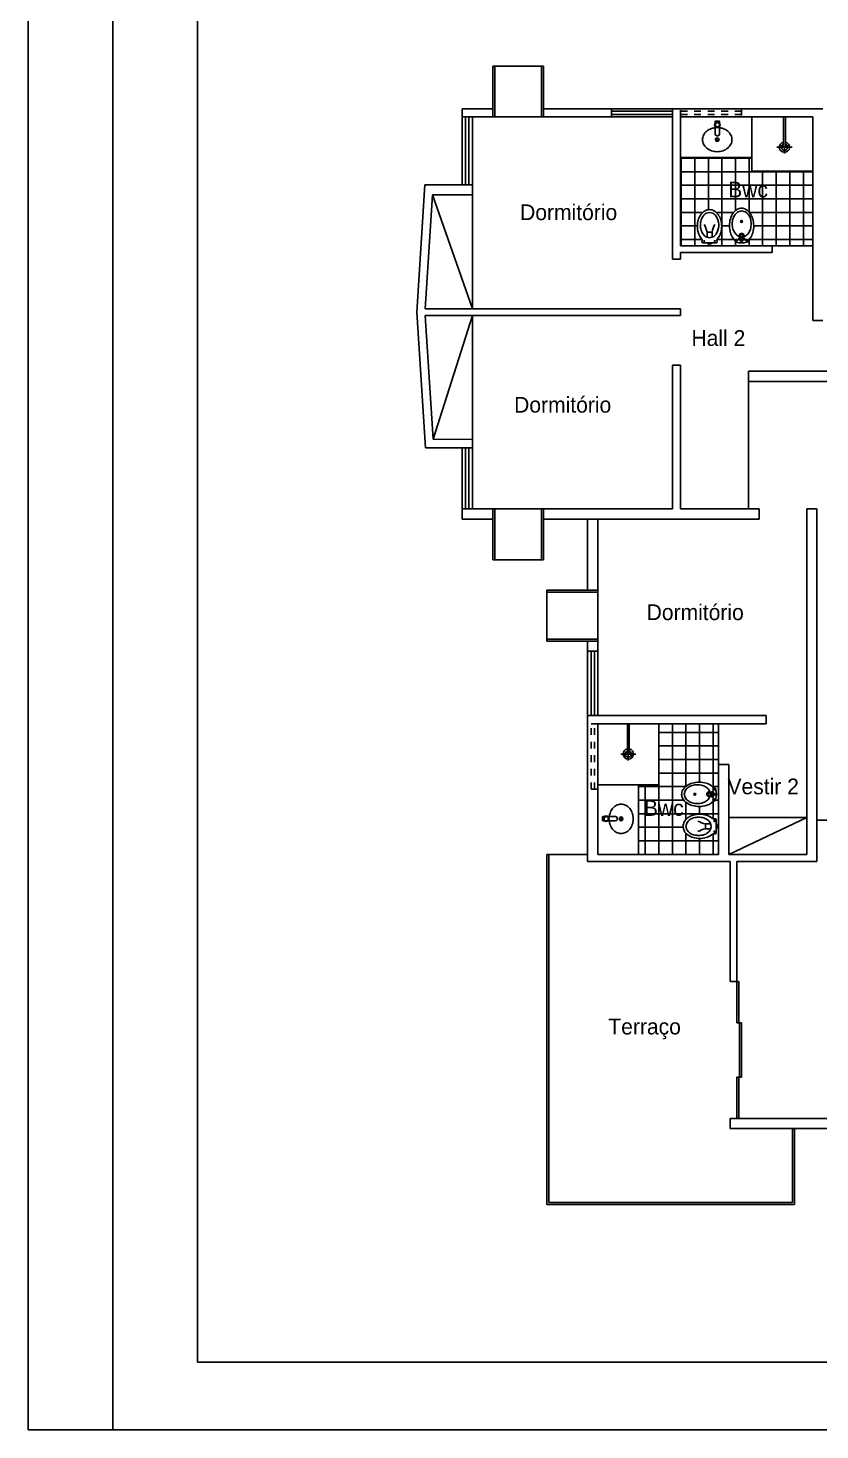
# Model space of a CAD drawing. Header units: millimetres. Extents: x 261 to 1016, y 850 to 1468.
# Drawn here: x 260.7 to 272.38, y 864.31 to 884.99 of the extents above; entities that cross this region are included whole.
import ezdxf

# ---------------------------------------------------------------- set-up
doc = ezdxf.new("R2010")
doc.units = ezdxf.units.MM
doc.linetypes.add('HIDDEN', pattern=[0.375, 0.25, -0.125])
for name, color, linetype in [('Alvenaria', 7, 'Continuous'), ('Esquadrias', 5, 'Continuous'), ('Paredebaix', 4, 'Continuous'), ('Piso', 1, 'Continuous'), ('Projeção', 8, 'HIDDEN'), ('Texto', 2, 'Continuous')]:
    doc.layers.add(name, color=color, linetype=linetype)
doc.styles.add('sandra', font='stylu.ttf', dxfattribs={"height": 0.1})

# ---------------------------------------------------------------- blocks, each defined once
blk = doc.blocks.new('Bide1')
for points in [[(0.046, 0.046), (0.049, 0.046)], [(0.046, -0.046), (0.046, 0.046)], [(0.049, 0.046), (0.074, 0.037)], [(0.049, -0.046), (0.049, 0.046)], [(0.074, 0.037), (0.049, 0.037)], [(0.074, -0.037), (0.074, 0.037)], [(0.046, -0.046), (0.049, -0.046)], [(0.074, -0.037), (0.049, -0.037)], [(0.049, -0.046), (0.074, -0.037)]]:
    blk.add_lwpolyline(points)
for points in [[(0.512, 0.001, 0.136045), (0.494, 0.065, 0.10695), (0.436, 0.127, 0.081555), (0.355, 0.165, 0.069677), (0.252, 0.179, 0.069677), (0.149, 0.164, 0.081555), (0.069, 0.126, 0.002184), (0.068, 0.125, 0.136045)], [(0.07, -0.127, 0.000599), (0.07, -0.127, 0.081555), (0.151, -0.165, 0.069677), (0.253, -0.179, 0.069677), (0.356, -0.164, 0.081555), (0.436, -0.126, 0.10695), (0.494, -0.064, 0.136045), (0.512, 0.001, 0.136045)]]:
    blk.add_lwpolyline(points, format="xyb")
blk.add_lwpolyline([(0.087, -0.001), (0.101, -0.052, 0.10655), (0.144, -0.1, 0.083882), (0.204, -0.13, 0.072777), (0.281, -0.141, 0.072777), (0.357, -0.13, 0.083882), (0.417, -0.1, 0.10655), (0.46, -0.052), (0.474, -0.001), (0.46, 0.049, 0.10655), (0.417, 0.097, 0.083882), (0.357, 0.127, 0.072777), (0.281, 0.138, 0.072777), (0.204, 0.127, 0.083882), (0.144, 0.097, 0.10655), (0.101, 0.049)], format="xyb", close=True)
for centre, radius in [((0.027, 0), 0.0138), ((0.039, 0.076), 0.0138), ((0.076, -0.001), 0.0141), ((0.317, 0), 0.0138), ((0.039, -0.076), 0.0138)]:
    blk.add_circle(centre, radius)
for centre, radius, start, end in [((0.301, 0), 0.301, 164.9815, 195.0185), ((0.039, 0.07), 0.03, 99.6043, 164.9815), ((0.026, 0.147), 0.0479, 279.6043, 333.5295), ((0.056, 0), 0.00685, 185.49, 174.51), ((0.105, -0.001), 0.0215, 233.7629, 126.2371), ((0.105, -0.001), 0.0355, 256.8548, 103.1452), ((0.039, -0.07), 0.03, 195.0185, 260.3957), ((0.026, -0.147), 0.0479, 25.1297, 80.3957)]:
    blk.add_arc(centre, radius, start, end)
blk = doc.blocks.new('Chuv')
at = {"ltscale": 0.05}
for p, q in [((-0.11, 0.446), (0.116, 0.446)), ((-0.011, 0), (-0.011, 0.446)), ((0.003, 0.446), (0.003, 0.541)), ((0.016, 0.446), (0.016, 0))]:
    blk.add_line(p, q, dxfattribs=at)
for radius, start, end in [(0.076, 279.9358, 260.0642), (0.0459, 286.6015, 253.3985)]:
    blk.add_arc((0.003, 0.446), radius, start, end, dxfattribs=at)
blk = doc.blocks.new('Cuba')
for p, q in [((-0.034, -0.194), (-0.034, -0.083)), ((-0.008, -0.057), (0.004, -0.057)), ((0.03, -0.083), (0.03, -0.194)), ((-0.034, -0.268), (-0.034, -0.244)), ((0.026, -0.273), (-0.029, -0.273)), ((0.03, -0.244), (0.03, -0.268))]:
    blk.add_line(p, q)
for points in [[(0, 0.178, 0.081879), (-0.085, 0.164, 0.089991), (-0.154, 0.126, 0.104481), (-0.201, 0.066, 0.117689), (-0.217, 0, 0.117689), (-0.201, -0.066, 0.104481), (-0.154, -0.126, 0.089991), (-0.085, -0.164, 0.049962), (-0.034, -0.176, 0.081879)], [(0.03, -0.176, 0.053364), (0.085, -0.164, 0.089991), (0.154, -0.126, 0.104481), (0.201, -0.066, 0.117689), (0.217, 0, 0.117689), (0.201, 0.066, 0.104481), (0.154, 0.126, 0.089991), (0.085, 0.164, 0.081879), (0, 0.178, 0.081879)]]:
    blk.add_lwpolyline(points, format="xyb")
for centre, radius in [((0, 0), 0.0271), ((0, 0), 0.0171), ((-0.002, -0.219), 0.0405), ((-0.002, -0.219), 0.032)]:
    blk.add_circle(centre, radius)
for centre, radius, start, end in [((-0.008, -0.083), 0.0257, 90, 180), ((0.004, -0.083), 0.0257, 0, 90), ((-0.029, -0.268), 0.00428, 180, 270), ((0.026, -0.268), 0.00428, 270, 360)]:
    blk.add_arc(centre, radius, start, end)

msp = doc.modelspace()

# ---------------------------------------------------------------- hatches: boundary and pattern name
at = {"layer": 'Piso'}
h = msp.add_hatch(dxfattribs=at)
h.set_pattern_fill('_USER,_O', color=256, scale=0.2, double=1, pattern_type=0)
h.set_pattern_definition([(0, (-69.06957, 57.46856), (0, 0.2), []), (90, (-69.06957, 57.46856), (-0.2, 1e-17), [])])
h.paths.add_polyline_path([(272.27, 882.877), (271.37, 882.877), (271.37, 883.077), (270.32, 883.077), (270.32, 881.777), (271.67, 881.777), (272.27, 881.777)])
h.paths.add_polyline_path([(271.384, 882.175, -0.069677), (271.399, 882.072, -0.069677), (271.385, 881.969, -0.081995), (271.347, 881.889, 0.24593), (271.32, 881.853, -0.29326), (271.298, 881.829, -0.131817), (271.142, 881.829, -0.29326), (271.12, 881.853, 0.239734), (271.094, 881.888, 0.002625), (271.096, 881.886, -0.002625), (271.094, 881.888, -0.081555), (271.056, 881.968, -0.069677), (271.042, 882.071, -0.069677), (271.056, 882.174, -0.081555), (271.093, 882.254, -0.10695), (271.155, 882.313, -0.136045), (271.219, 882.331, -0.136045), (271.284, 882.313, -0.10695), (271.346, 882.255, -0.081555)], flags=16)
h.paths.add_polyline_path([(271.228, 881.908, -0.094568), (271.232, 881.905, 0.109504), (271.239, 881.911)], flags=0)
h.paths.add_polyline_path([(271.206, 882.136, -1), (271.234, 882.136, -1)], flags=0)
h.paths.add_polyline_path([(271.282, 881.858, -1), (271.31, 881.858, -1)], flags=0)
h.paths.add_polyline_path([(271.158, 881.858, -1), (271.13, 881.858, -1)], flags=0)
h.paths.add_polyline_path([(271.257, 881.893), (271.268, 881.865), (271.172, 881.865), (271.183, 881.893)], flags=0)
h.paths.add_polyline_path([(271.22, 881.868, 20.856773), (271.219, 881.868)], flags=0)
h.paths.add_polyline_path([(270.928, 882.065, -0.073988), (270.913, 881.968, -0.084756), (270.875, 881.892, -0.035259), (270.857, 881.871, 0.085706), (270.859, 881.836, -0.167003), (270.849, 881.82), (270.772, 881.82), (270.772, 881.808), (270.774, 881.808), (270.774, 881.806), (270.748, 881.806), (270.721, 881.806), (270.721, 881.808), (270.723, 881.808), (270.723, 881.82), (270.646, 881.82, -0.167003), (270.636, 881.836, 0.085706), (270.638, 881.871, -0.035259), (270.62, 881.892, -0.084756), (270.582, 881.968, -0.073988), (270.568, 882.065, -0.073988), (270.582, 882.162, -0.084756), (270.62, 882.238, -0.106347), (270.682, 882.293, -0.129052), (270.748, 882.31, -0.129052), (270.813, 882.293, -0.106347), (270.875, 882.238, -0.084756), (270.913, 882.162, -0.073988)], flags=16)
h.paths.add_polyline_path([(270.883, 882.081, -0.072933), (270.872, 882.007, -0.083995), (270.843, 881.949, -0.106525), (270.797, 881.907), (270.747, 881.894), (270.698, 881.907, -0.106525), (270.651, 881.949, -0.083995), (270.622, 882.007, -0.072933), (270.611, 882.081, -0.072933), (270.622, 882.155, -0.083995), (270.651, 882.214, -0.106525), (270.698, 882.256), (270.747, 882.269), (270.797, 882.256, -0.106525), (270.843, 882.214, -0.083995), (270.872, 882.155, -0.072933)], flags=0)
h.paths.add_polyline_path([(270.818, 881.846, -1), (270.834, 881.846, -1)], flags=0)
h.paths.add_polyline_path([(270.661, 881.846, -1), (270.677, 881.846, -1)], flags=0)
h.paths.add_polyline_path([(270.963, 882.426), (271.714, 882.426), (271.714, 882.777), (270.963, 882.777)], flags=24)
h = msp.add_hatch(dxfattribs=at)
h.set_pattern_fill('_USER,_O', color=256, scale=0.2, double=1, pattern_type=0)
h.set_pattern_definition([(0, (0, 0), (0, 0.2), []), (90, (0, 0), (-0.2, 1e-17), [])])
h.paths.add_polyline_path([(270.88, 874.127), (270.88, 874.727), (270, 874.727), (270, 873.827), (269.7, 873.827), (269.7, 872.797), (270.88, 872.797)])
h.paths.add_polyline_path([(270.698, 873.852, -0.081995), (270.778, 873.814, 0.24593), (270.814, 873.787, -0.29326), (270.838, 873.765, -0.131817), (270.838, 873.609, -0.29326), (270.814, 873.587, 0.239734), (270.779, 873.561, -0.081555), (270.699, 873.523, -0.069677), (270.596, 873.508, -0.069677), (270.493, 873.522, -0.081555), (270.413, 873.56, -0.10695), (270.354, 873.622, -0.136045), (270.336, 873.686, -0.136045), (270.354, 873.751, -0.10695), (270.412, 873.813, -0.081555), (270.492, 873.851, -0.069677), (270.595, 873.866, -0.069677)], flags=16)
h.paths.add_polyline_path([(270.644, 873.817, -0.083882), (270.704, 873.787, -0.10655), (270.747, 873.739), (270.759, 873.695, -0.336843), (270.774, 873.702), (270.774, 873.724), (270.799, 873.733), (270.802, 873.733), (270.802, 873.641), (270.799, 873.641), (270.774, 873.65), (270.774, 873.675, -0.336843), (270.759, 873.682), (270.747, 873.638, -0.10655), (270.704, 873.59, -0.083882), (270.644, 873.56, -0.072777), (270.568, 873.549, -0.072777), (270.491, 873.56, -0.083882), (270.431, 873.59, -0.10655), (270.388, 873.638), (270.374, 873.688), (270.388, 873.739, -0.10655), (270.431, 873.787, -0.083882), (270.491, 873.817, -0.072777), (270.568, 873.828, -0.072777)], flags=0)
h.paths.add_polyline_path([(270.823, 873.763, -1), (270.796, 873.763, -1)], flags=0)
h.paths.add_polyline_path([(270.799, 873.686), (270.799, 873.687, 20.856773)], flags=0)
h.paths.add_polyline_path([(270.545, 873.687, -1), (270.517, 873.687, -1)], flags=0)
h.paths.add_polyline_path([(270.835, 873.687, -1), (270.808, 873.687, -1)], flags=0)
h.paths.add_polyline_path([(270.823, 873.611, -1), (270.796, 873.611, -1)], flags=0)
h.paths.add_polyline_path([(270.699, 873.38, -0.084756), (270.775, 873.342, -0.035259), (270.796, 873.324, 0.085706), (270.831, 873.326, -0.167003), (270.847, 873.316), (270.847, 873.239), (270.859, 873.239), (270.859, 873.241), (270.861, 873.241), (270.861, 873.214), (270.861, 873.187), (270.859, 873.187), (270.859, 873.19), (270.847, 873.19), (270.847, 873.113, -0.167003), (270.831, 873.103, 0.085706), (270.796, 873.105, -0.035259), (270.775, 873.087, -0.084756), (270.699, 873.049, -0.073988), (270.602, 873.034, -0.073988), (270.505, 873.049, -0.084756), (270.429, 873.087, -0.106347), (270.374, 873.149, -0.129052), (270.357, 873.214, -0.129052), (270.374, 873.28, -0.106347), (270.429, 873.342, -0.084756), (270.505, 873.38, -0.073988), (270.602, 873.394, -0.073988)], flags=16)
h.paths.add_polyline_path([(270.66, 873.339, -0.083995), (270.718, 873.31, -0.106525), (270.76, 873.263), (270.773, 873.214), (270.76, 873.164, -0.106525), (270.718, 873.118, -0.083995), (270.66, 873.089, -0.072933), (270.586, 873.078, -0.072933), (270.512, 873.089, -0.083995), (270.453, 873.118, -0.106525), (270.411, 873.164), (270.398, 873.214), (270.411, 873.263, -0.106525), (270.453, 873.31, -0.083995), (270.512, 873.339, -0.072933), (270.586, 873.35, -0.072933)], flags=0)
h.paths.add_polyline_path([(270.829, 873.293, -1), (270.813, 873.293, -1)], flags=0)
h.paths.add_polyline_path([(270.829, 873.136, -1), (270.813, 873.136, -1)], flags=0)
h.paths.add_polyline_path([(269.721, 873.305), (270.472, 873.305), (270.472, 873.656), (269.721, 873.656)], flags=24)

# ---------------------------------------------------------------- linework, layer by layer
at = {"layer": 'Alvenaria'}
for p, q in [((263.199, 905.312), (263.199, 865.312)), ((268.3, 884.427), (267.55, 884.427)), ((267.55, 884.427), (267.55, 883.677)), ((267.58, 884.427), (267.58, 883.677)), ((268.27, 883.677), (268.27, 884.427)), ((268.3, 883.677), (268.3, 884.427)), ((267.1, 883.677), (267.1, 883.797)), ((267.55, 883.797), (267.1, 883.797)), ((269.1, 883.797), (268.3, 883.797)), ((269.1, 883.797), (269.3, 883.797)), ((269.3, 883.677), (269.3, 883.797)), ((270.2, 883.677), (270.2, 883.797)), ((270.2, 883.797), (270.32, 883.797)), ((270.32, 883.797), (271.22, 883.797)), ((271.22, 883.797), (272.42, 883.797)), ((267.1, 883.677), (269.3, 883.677)), ((270.2, 883.677), (270.2, 881.577)), ((271.22, 883.677), (270.32, 883.677)), ((270.32, 881.777), (270.32, 883.677)), ((271.22, 883.677), (272.27, 883.677)), ((272.27, 883.677), (272.27, 880.677)), ((266.55, 882.677), (266.43, 880.797)), ((267.1, 882.677), (266.55, 882.677)), ((266.661, 882.527), (266.554, 880.847)), ((267.25, 882.527), (266.661, 882.527)), ((267.1, 882.677), (267.25, 882.677)), ((267.25, 882.677), (267.25, 882.527)), ((270.32, 881.777), (271.67, 881.777)), ((270.32, 881.677), (271.67, 881.677)), ((270.32, 881.677), (270.32, 881.577)), ((271.67, 881.777), (271.67, 881.677)), ((270.2, 881.577), (270.32, 881.577)), ((270.32, 880.847), (266.554, 880.847)), ((270.32, 880.847), (270.32, 880.747)), ((266.558, 878.797), (266.43, 880.797)), ((270.32, 880.747), (266.554, 880.747)), ((266.67, 878.925), (266.554, 880.747)), ((272.27, 880.677), (272.42, 880.677)), ((270.2, 877.897), (270.2, 880.017)), ((270.2, 880.017), (270.32, 880.017)), ((270.32, 877.897), (270.32, 880.017)), ((278.25, 879.927), (271.32, 879.927)), ((271.32, 879.927), (271.32, 879.777)), ((278.4, 879.777), (271.32, 879.777)), ((267.1, 878.797), (266.558, 878.797)), ((267.25, 878.921), (266.67, 878.925)), ((266.84, 878.797), (267.25, 878.797)), ((267.25, 878.797), (267.1, 878.797)), ((267.25, 878.797), (267.25, 878.921)), ((267.1, 877.747), (267.1, 877.897)), ((267.25, 877.897), (267.1, 877.897)), ((267.1, 877.747), (267.55, 877.747)), ((267.58, 877.897), (267.25, 877.897)), ((267.55, 877.147), (267.55, 877.897)), ((267.58, 877.147), (267.58, 877.897)), ((267.58, 877.897), (268.27, 877.897)), ((270.2, 877.897), (268.27, 877.897)), ((268.27, 877.897), (268.27, 877.147)), ((268.35, 877.897), (268.3, 877.897)), ((268.3, 877.897), (268.3, 877.147)), ((268.3, 877.747), (271.48, 877.747)), ((268.95, 876.697), (268.95, 877.747)), ((269.1, 877.747), (269.1, 876.697)), ((270.32, 877.897), (271.48, 877.897)), ((271.48, 877.897), (271.48, 877.747)), ((272.18, 877.897), (272.18, 872.797)), ((272.18, 877.897), (272.33, 877.897)), ((272.33, 877.897), (272.33, 872.697)), ((268.3, 877.147), (267.55, 877.147)), ((268.35, 875.947), (268.35, 876.697)), ((268.35, 876.697), (269.1, 876.697)), ((269.1, 876.697), (269.1, 875.947)), ((268.35, 876.667), (269.1, 876.667)), ((269.1, 875.977), (268.35, 875.977)), ((269.1, 875.947), (268.35, 875.947)), ((268.95, 875.797), (268.95, 875.947)), ((269.1, 875.947), (269.1, 875.797)), ((269.1, 875.797), (268.95, 875.797)), ((268.95, 874.727), (268.95, 874.847)), ((269.1, 874.847), (268.95, 874.847)), ((269.1, 874.847), (271.58, 874.847)), ((271.58, 874.847), (271.58, 874.727)), ((268.95, 873.762), (268.95, 874.727)), ((269.1, 874.727), (271.58, 874.727)), ((269.1, 873.762), (269.1, 874.727)), ((270.88, 874.127), (270.88, 872.797)), ((270.88, 874.127), (271.03, 874.127)), ((271.03, 874.127), (271.03, 872.797)), ((268.95, 873.762), (268.95, 872.797)), ((269.1, 873.762), (269.1, 872.797)), ((268.95, 872.797), (268.95, 872.697)), ((269.1, 872.797), (270.88, 872.797)), ((271.03, 872.797), (272.18, 872.797)), ((268.95, 872.697), (271.05, 872.697)), ((271.05, 870.927), (271.05, 872.697)), ((271.15, 870.927), (271.15, 872.697)), ((271.15, 872.697), (272.33, 872.697)), ((271.15, 870.927), (271.05, 870.927)), ((271.05, 868.757), (271.05, 868.907)), ((273.65, 868.907), (271.05, 868.907)), ((271.05, 868.757), (273.65, 868.757)), ((319.099, 865.312), (263.199, 865.312))]:
    msp.add_line(p, q, dxfattribs=at)
at = {"layer": 'Esquadrias'}
for p, q in [((270.2, 883.762), (269.3, 883.762)), ((267.15, 883.677), (267.15, 882.677)), ((267.2, 883.677), (267.2, 882.677)), ((270.2, 883.712), (269.3, 883.712)), ((267.15, 877.897), (267.15, 878.797)), ((267.2, 877.897), (267.2, 878.797)), ((269, 875.797), (269, 874.847)), ((269.05, 875.797), (269.05, 874.847)), ((271.18, 870.927), (271.15, 870.927)), ((271.188, 870.317), (271.218, 870.317)), ((271.188, 869.517), (271.218, 869.517)), ((271.18, 868.907), (271.15, 868.907))]:
    msp.add_line(p, q, dxfattribs=at)
for points in [[(271.15, 870.927), (271.15, 870.317), (271.18, 870.317), (271.18, 870.927)], [(271.188, 870.317), (271.188, 869.517)], [(271.218, 870.317), (271.218, 869.517)], [(271.15, 868.907), (271.15, 869.517), (271.18, 869.517), (271.18, 868.907)]]:
    msp.add_lwpolyline(points, dxfattribs=at)
at = {"layer": 'Paredebaix'}
for p, q in [((260.699, 906.312), (260.699, 864.312)), ((261.949, 894.012), (261.949, 864.312)), ((269.3, 883.797), (270.2, 883.797)), ((267.1, 883.677), (267.1, 882.677)), ((267.25, 883.677), (267.25, 882.677)), ((269.3, 883.677), (270.2, 883.677)), ((271.37, 883.077), (271.37, 883.677)), ((270.32, 883.077), (271.37, 883.077)), ((266.661, 882.527), (267.25, 880.847)), ((267.25, 882.527), (267.25, 880.847)), ((270.747, 882.269), (270.698, 882.256)), ((270.797, 882.256), (270.747, 882.269)), ((270.698, 881.907), (270.747, 881.894)), ((270.71, 881.903), (270.71, 881.978)), ((270.785, 881.978), (270.71, 881.978)), ((270.747, 881.894), (270.797, 881.907)), ((270.785, 881.904), (270.785, 881.978)), ((270.849, 881.82), (270.646, 881.82)), ((270.721, 881.806), (270.721, 881.808)), ((270.721, 881.808), (270.748, 881.808)), ((270.748, 881.806), (270.721, 881.806)), ((270.723, 881.82), (270.723, 881.808)), ((270.748, 881.808), (270.774, 881.808)), ((270.774, 881.806), (270.748, 881.806)), ((270.772, 881.82), (270.772, 881.808)), ((270.774, 881.808), (270.774, 881.806)), ((266.67, 878.925), (267.25, 880.747)), ((267.25, 878.921), (267.25, 880.747)), ((267.1, 877.897), (267.1, 878.797)), ((267.25, 877.897), (267.25, 878.797)), ((268.95, 875.797), (268.95, 874.847)), ((269.1, 875.797), (269.1, 874.847)), ((269.7, 873.827), (269.1, 873.827)), ((269.7, 873.827), (269.7, 872.797)), ((270.411, 873.263), (270.398, 873.214)), ((270.398, 873.214), (270.411, 873.164)), ((270.763, 873.252), (270.689, 873.252)), ((270.689, 873.252), (270.689, 873.177)), ((270.764, 873.177), (270.689, 873.177)), ((270.773, 873.214), (270.76, 873.263)), ((270.76, 873.164), (270.773, 873.214)), ((270.847, 873.316), (270.847, 873.113)), ((270.847, 873.239), (270.859, 873.239)), ((270.847, 873.19), (270.859, 873.19)), ((270.859, 873.214), (270.859, 873.241)), ((270.859, 873.241), (270.861, 873.241)), ((270.859, 873.187), (270.859, 873.214)), ((270.861, 873.187), (270.859, 873.187)), ((270.861, 873.241), (270.861, 873.214)), ((270.861, 873.214), (270.861, 873.187)), ((271.03, 873.347), (272.18, 873.347)), ((271.03, 872.797), (272.18, 873.347)), ((279.349, 864.312), (260.699, 864.312))]:
    msp.add_line(p, q, dxfattribs=at)
for centre in [(270.669, 881.846), (270.826, 881.846), (270.821, 873.293), (270.821, 873.136)]:
    msp.add_circle(centre, 0.00811, dxfattribs=at)
for centre, radius, start, end in [((270.778, 882.123), 0.195, 119.4139, 143.6955), ((270.748, 882.176), 0.134, 90, 119.4139), ((270.748, 882.176), 0.134, 60.5861, 90), ((270.717, 882.123), 0.195, 36.3045, 60.5861), ((270.9, 882.065), 0.332, 163.0739, 180), ((270.9, 882.065), 0.332, 180, 196.9261), ((270.825, 882.088), 0.254, 143.6955, 163.0739), ((270.87, 882.081), 0.258, 163.3146, 180), ((270.87, 882.081), 0.258, 180, 196.6854), ((270.809, 882.099), 0.195, 144.1094, 163.3146), ((270.771, 882.127), 0.148, 119.7873, 144.1094), ((270.347, 881.912), 0.369, 10.2243, 29.2062), ((271.148, 881.912), 0.369, 150.7938, 169.7757), ((270.723, 882.127), 0.148, 35.8906, 60.2127), ((270.685, 882.099), 0.195, 16.6854, 35.8906), ((270.625, 882.081), 0.258, 0, 16.6854), ((270.625, 882.081), 0.258, 343.3146, 0), ((270.67, 882.088), 0.254, 16.9261, 36.3045), ((270.595, 882.065), 0.332, 0, 16.9261), ((270.595, 882.065), 0.332, 343.0739, 0), ((270.825, 882.042), 0.254, 196.9261, 216.3045), ((270.778, 882.007), 0.195, 216.3045, 224.3819), ((270.809, 882.063), 0.195, 196.6854, 215.8906), ((270.536, 881.858), 0.102, 347.347, 6.9416), ((270.771, 882.036), 0.148, 215.8906, 240.2127), ((270.723, 882.036), 0.148, 299.7873, 324.1094), ((270.685, 882.063), 0.195, 324.1094, 343.3146), ((270.959, 881.858), 0.102, 173.0584, 192.653), ((270.717, 882.007), 0.195, 315.6181, 323.6955), ((270.67, 882.042), 0.254, 323.6955, 343.0739), ((270.664, 881.842), 0.0285, 191.5708, 229.4951), ((270.831, 881.842), 0.0285, 310.5049, 348.4292), ((270.579, 873.137), 0.254, 106.9261, 126.3045), ((270.602, 873.062), 0.332, 90, 106.9261), ((270.602, 873.062), 0.332, 73.0739, 90), ((270.625, 873.137), 0.254, 53.6955, 73.0739), ((270.491, 873.214), 0.134, 150.5861, 180), ((270.491, 873.214), 0.134, 180, 209.4139), ((270.544, 873.184), 0.195, 126.3045, 150.5861), ((270.54, 873.19), 0.148, 125.8906, 150.2127), ((270.568, 873.152), 0.195, 106.6854, 125.8906), ((270.586, 873.091), 0.258, 90, 106.6854), ((270.755, 873.615), 0.369, 240.7938, 259.7757), ((270.755, 872.814), 0.369, 100.2243, 119.2062), ((270.586, 873.091), 0.258, 73.3146, 90), ((270.604, 873.152), 0.195, 54.1094, 73.3146), ((270.631, 873.19), 0.148, 29.7873, 54.1094), ((270.66, 873.184), 0.195, 45.6181, 53.6955), ((270.809, 873.426), 0.102, 263.0584, 282.653), ((270.825, 873.298), 0.0285, 40.5049, 78.4292), ((270.544, 873.244), 0.195, 209.4139, 233.6955), ((270.54, 873.238), 0.148, 209.7873, 234.1094), ((270.579, 873.292), 0.254, 233.6955, 253.0739), ((270.568, 873.276), 0.195, 234.1094, 253.3146), ((270.602, 873.367), 0.332, 253.0739, 270), ((270.586, 873.337), 0.258, 253.3146, 270), ((270.586, 873.337), 0.258, 270, 286.6854), ((270.602, 873.367), 0.332, 270, 286.9261), ((270.604, 873.276), 0.195, 286.6854, 305.8906), ((270.625, 873.292), 0.254, 286.9261, 306.3045), ((270.631, 873.238), 0.148, 305.8906, 330.2127), ((270.66, 873.244), 0.195, 306.3045, 314.3819), ((270.809, 873.003), 0.102, 77.347, 96.9416), ((270.825, 873.131), 0.0285, 281.5708, 319.4951)]:
    msp.add_arc(centre, radius, start, end, dxfattribs=at)
at = {"layer": 'Piso'}
for p, q in [((271.37, 883.077), (271.37, 882.877)), ((271.37, 882.877), (272.27, 882.877)), ((271.67, 881.777), (272.27, 881.777)), ((271.32, 879.777), (271.32, 877.897)), ((270, 874.727), (270, 873.827)), ((270.88, 874.127), (270.88, 874.727)), ((269.7, 873.827), (270, 873.827)), ((275.28, 873.307), (272.33, 873.307)), ((268.95, 872.797), (268.35, 872.797)), ((268.35, 872.797), (268.35, 867.637)), ((268.38, 872.797), (268.38, 867.667)), ((271.97, 868.757), (271.97, 867.667)), ((272, 868.757), (272, 867.857)), ((272, 868.537), (272, 867.637)), ((272, 867.637), (268.35, 867.637)), ((271.97, 867.667), (268.38, 867.667))]:
    msp.add_line(p, q, dxfattribs=at)
at = {"layer": 'Projeção', "color": 5, "ltscale": 0.3}
for p, q in [((270.32, 883.677), (270.32, 883.797)), ((271.22, 883.762), (270.32, 883.762)), ((271.22, 883.797), (271.22, 883.677)), ((271.22, 883.712), (270.32, 883.712)), ((269.1, 874.727), (268.95, 874.727)), ((269, 873.762), (269, 874.727)), ((269.05, 873.762), (269.05, 874.727)), ((269.1, 873.762), (268.95, 873.762))]:
    msp.add_line(p, q, dxfattribs=at)

# ---------------------------------------------------------------- block references
at = {"layer": 'Paredebaix'}
for name, p, rotation in [('Cuba', (270.861, 883.342), 180), ('Chuv', (271.855, 883.677), 180), ('Bide1', (271.22, 881.819), 90), ('Chuv', (269.553, 874.727), 180), ('Bide1', (270.848, 873.687), 180), ('Cuba', (269.444, 873.325), 270)]:
    msp.add_blockref(name, p, dxfattribs=dict(at, rotation=rotation))

# ---------------------------------------------------------------- texts
at = {"layer": 'Texto', "style": 'sandra'}
for s, p in [('Bwc', (271.022, 882.49)), ('Dormitório', (267.954, 882.155)), ('Hall 2', (270.481, 880.3)), ('Dormitório', (267.866, 879.316)), ('Dormitório', (269.82, 876.256)), ('Vestir 2', (271.012, 873.687)), ('Bwc', (269.78, 873.369)), ('Terraço', (269.255, 870.145))]:
    msp.add_text(s, height=0.2322, dxfattribs=at).set_placement(p)

doc.saveas('drawing.dxf')
